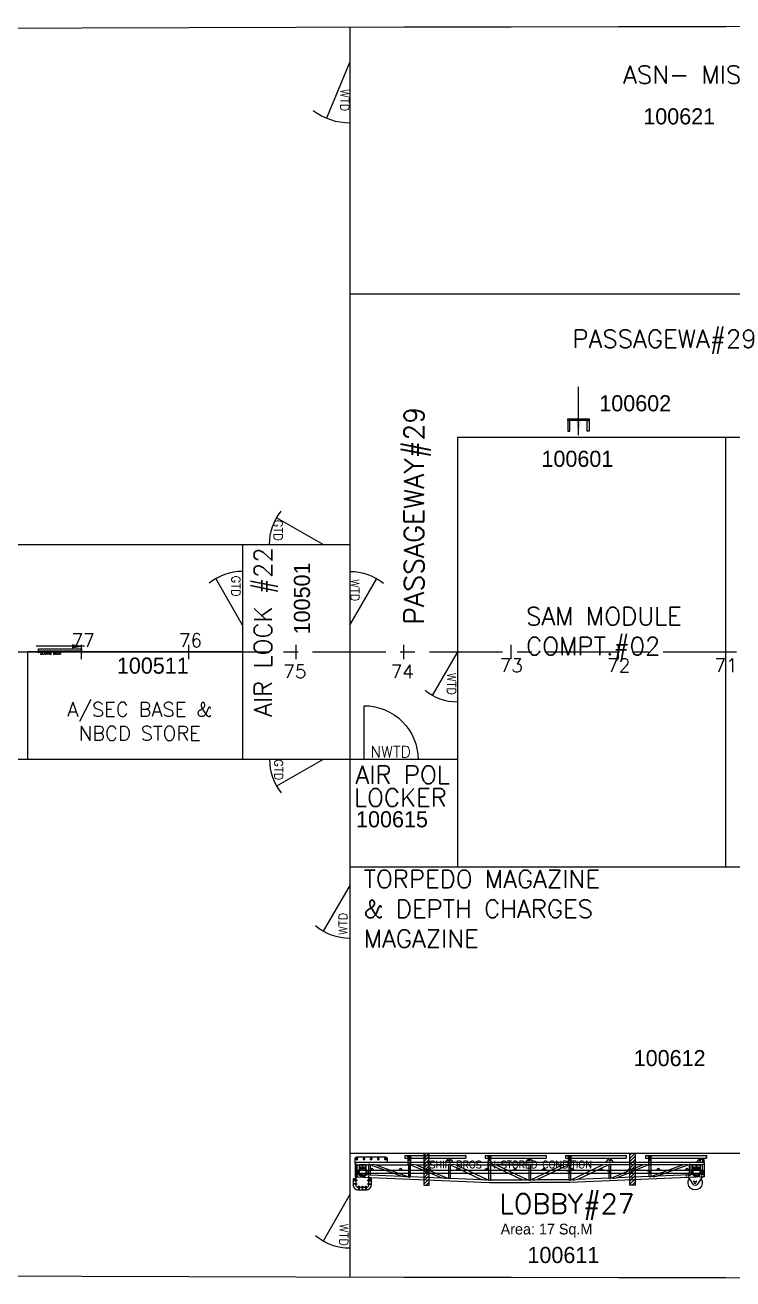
# Model space of a CAD drawing. Header units: inches. Extents: x -439515 to 171412, y -8673 to 415183.
# Drawn here: x 46243 to 54721, y 140830 to 155842 of the extents above; entities that cross this region are included whole.
import ezdxf
from ezdxf.enums import TextEntityAlignment as Align

# ---------------------------------------------------------------- set-up
doc = ezdxf.new("R2010")
doc.units = ezdxf.units.IN
doc.header["$LTSCALE"] = 700
doc.header["$MEASUREMENT"] = 0
for name, pattern in [('ACAD_ISO03W100', [30, 12, -18]), ('ACAD_ISO10W100', [18.5, 12, -3, 0.5, -3]), ('CENTER', [2, 1.25, -0.25, 0.25, -0.25]), ('CONTINU', [0])]:
    doc.linetypes.add(name, pattern=pattern)
for name, color, linetype in [('00', 7, 'Continuous'), ('01', 7, 'Continuous'), ('1 DECK', 7, 'Continuous'), ('CEN', 8, 'CENTER'), ('COMPT.NOS', 4, 'Continuous'), ('COMPTNAME', 7, 'Continuous'), ('DIM', 1, 'Continuous'), ('HATCHES', 7, 'Continuous')]:
    doc.layers.add(name, color=color, linetype=linetype)
doc.styles.add('ROMANS', font='romans')
doc.styles.add('style1', font='romans.shx', dxfattribs={"height": 250})
doc.dimstyles.new('Copy(2) of Standard', dxfattribs={"dimtxt": 200, "dimasz": 150, "dimexe": 25, "dimexo": 25, "dimgap": 50, "dimtad": 2, "dimdec": 0, "dimzin": 0, "dimdsep": 46, "dimtxsty": 'Standard', "dimcen": 0, "dimclrd": 40, "dimclre": 40, "dimadec": 0, "dimazin": 0, "dimtfac": 1, "dimtdec": 0, "dimtmove": 2, "dimatfit": 3, "dimfxl": 1, "dimtolj": 1, "dimtzin": 0, "dimarcsym": 0})
doc.dimstyles.get("Standard").update_dxf_attribs({"dimtxt": 150.18, "dimasz": 200.18, "dimexe": 0.8, "dimexo": 0.625, "dimgap": 0.09, "dimtad": 0, "dimtih": 1, "dimtoh": 1, "dimdec": 0, "dimzin": 0, "dimdsep": 46, "dimtxsty": 'Standard', "dimcen": 8.09, "dimclrd": 40, "dimclre": 40, "dimadec": 0, "dimazin": 0, "dimtfac": 1, "dimtdec": 0, "dimtofl": 0, "dimtmove": 0, "dimatfit": 3, "dimfxl": 1, "dimtolj": 1, "dimtzin": 0, "dimarcsym": 0})

# ---------------------------------------------------------------- blocks, each defined once
blk = doc.blocks.new('DRW', base_point=(42299, 4033))
at = {"linetype": 'Continuous'}
blk.add_line((41799, 4033), (42665, 4533), dxfattribs=at)
blk.add_arc((41799, 4033), 1000, 0, 40, dxfattribs=at)
blk = doc.blocks.new('WT DOORS')
at = {"color": 7}
blk.add_line((30323, -121880), (29948, -121230), dxfattribs=at)
at = {"linetype": 'ByBlock'}
blk.add_arc((30323, -121880), 750, 89.9395, 128.584, dxfattribs=at)
blk = doc.blocks.new('DLN', base_point=(36758, 6815))
at = {"linetype": 'Continuous'}
blk.add_lwpolyline([(37258, 6815), (37258, 7815, 0.414214), (36258, 6815)], format="xyb", dxfattribs=at)
blk = doc.blocks.new('accomdation ladder foldedplan')
h = blk.add_hatch()
h.set_pattern_fill('ANSI31', color=4, scale=10, style=0)
h.set_pattern_definition([(315, (-434254.434, 491442.662), (-22.4506403, -22.4506403), [])])
h.paths.add_polyline_path([(-182915, 123820), (-182840, 123820), (-182840, 123382), (-182915, 123382)])
h = blk.add_hatch()
h.set_pattern_fill('ANSI31', color=4, scale=10, style=0)
h.set_pattern_definition([(315, (-431378.434, 491442.662), (-22.4506403, -22.4506403), [])])
h.paths.add_polyline_path([(-180039, 123820), (-179964, 123820), (-179964, 123382), (-180039, 123382)])
h = blk.add_hatch(color=4)
edge = h.paths.add_edge_path()
edge.add_line((-183827, 123615), (-183827, 123618))
edge.add_arc((-183828, 123618), 1.5, 360, 450)
edge.add_line((-183828, 123619), (-183859, 123619))
edge.add_arc((-183859, 123621), 1.5, 180, 270, ccw=False)
edge.add_line((-183860, 123621), (-183860, 123651))
edge.add_arc((-183862, 123651), 1.5, 360, 450)
edge.add_line((-183862, 123653), (-183865, 123653))
edge.add_line((-183865, 123653), (-183865, 123615))
edge.add_line((-183865, 123615), (-183827, 123615))
h = blk.add_hatch(color=4)
edge = h.paths.add_edge_path()
edge.add_line((-183717, 123615), (-183717, 123618))
edge.add_arc((-183716, 123618), 1.5, -270, -180, ccw=False)
edge.add_line((-183716, 123619), (-183686, 123619))
edge.add_arc((-183686, 123621), 1.5, -90, 0)
edge.add_line((-183684, 123621), (-183684, 123651))
edge.add_arc((-183683, 123651), 1.5, -270, -180, ccw=False)
edge.add_line((-183683, 123653), (-183679, 123653))
edge.add_line((-183679, 123653), (-183679, 123615))
edge.add_line((-183679, 123615), (-183717, 123615))
h = blk.add_hatch(color=4)
edge = h.paths.add_edge_path()
edge.add_line((-183082, 123614), (-183082, 123618))
edge.add_arc((-183083, 123618), 1.5, 360, 450)
edge.add_line((-183083, 123619), (-183113, 123619))
edge.add_arc((-183113, 123621), 1.5, 180, 270, ccw=False)
edge.add_line((-183115, 123621), (-183115, 123651))
edge.add_arc((-183116, 123651), 1.5, 360, 450)
edge.add_line((-183116, 123652), (-183120, 123652))
edge.add_line((-183120, 123652), (-183120, 123614))
edge.add_line((-183120, 123614), (-183082, 123614))
at = {"color": 4}
for p, q in [((-183903, 123813), (-183897, 123807)), ((-183903, 123793), (-183897, 123799)), ((-183853, 123807), (-183897, 123807)), ((-183853, 123799), (-183897, 123799)), ((-183864, 123811), (-183865, 123810)), ((-183864, 123795), (-183865, 123796)), ((-183864, 123811), (-183859, 123811)), ((-183859, 123795), (-183864, 123795)), ((-183859, 123811), (-183858, 123810)), ((-183859, 123795), (-183858, 123796)), ((-183858, 123810), (-183858, 123796)), ((-183836, 123883), (-183830, 123877)), ((-183834, 123844), (-183833, 123845)), ((-183834, 123844), (-183834, 123839)), ((-183834, 123839), (-183833, 123838)), ((-183819, 123838), (-183833, 123838)), ((-183830, 123833), (-183830, 123877)), ((-183830, 123877), (-183822, 123877)), ((-183826, 123830), (-183826, 123885)), ((-183816, 123883), (-183822, 123877)), ((-183822, 123833), (-183822, 123877)), ((-183818, 123844), (-183819, 123845)), ((-183818, 123839), (-183819, 123838)), ((-183818, 123839), (-183818, 123844)), ((-183786, 123883), (-183780, 123877)), ((-183784, 123844), (-183783, 123845)), ((-183784, 123844), (-183784, 123839)), ((-183784, 123839), (-183783, 123838)), ((-183769, 123838), (-183783, 123838)), ((-183780, 123833), (-183780, 123877)), ((-183780, 123877), (-183772, 123877)), ((-183776, 123830), (-183776, 123885)), ((-183766, 123883), (-183772, 123877)), ((-183772, 123833), (-183772, 123877)), ((-183768, 123844), (-183769, 123845)), ((-183768, 123839), (-183769, 123838)), ((-183768, 123839), (-183768, 123844)), ((-183736, 123883), (-183730, 123877)), ((-183734, 123844), (-183733, 123845)), ((-183734, 123839), (-183734, 123844)), ((-183734, 123839), (-183733, 123838)), ((-183719, 123838), (-183733, 123838)), ((-183730, 123833), (-183730, 123877)), ((-183722, 123877), (-183730, 123877)), ((-183726, 123830), (-183726, 123885)), ((-183716, 123883), (-183722, 123877)), ((-183722, 123833), (-183722, 123877)), ((-183718, 123844), (-183719, 123845)), ((-183718, 123839), (-183719, 123838)), ((-183718, 123844), (-183718, 123839)), ((-183702, 123803), (-183647, 123803)), ((-183700, 123807), (-183656, 123807)), ((-183700, 123799), (-183656, 123799)), ((-183693, 123811), (-183694, 123810)), ((-183694, 123810), (-183694, 123796)), ((-183693, 123795), (-183694, 123796)), ((-183688, 123811), (-183693, 123811)), ((-183693, 123795), (-183688, 123795)), ((-183688, 123811), (-183688, 123810)), ((-183688, 123810), (-183688, 123796)), ((-183688, 123795), (-183688, 123796)), ((-183650, 123813), (-183656, 123807)), ((-183656, 123807), (-183656, 123799)), ((-183650, 123793), (-183656, 123799)), ((-182915, 123382), (-182915, 123820)), ((-182915, 123820), (-182840, 123820)), ((-182840, 123820), (-182840, 123382)), ((-180039, 123820, 50), (-180039, 123382, 50)), ((-179964, 123820, 50), (-180039, 123820, 50)), ((-179964, 123382, 50), (-179964, 123820, 50)), ((-179221, 123712), (-179160, 123805)), ((-179027, 123704), (-179093, 123805)), ((-183903, 123763), (-183897, 123757)), ((-183903, 123743), (-183897, 123749)), ((-183878, 123733), (-183903, 123733)), ((-183853, 123757), (-183897, 123757)), ((-183853, 123749), (-183897, 123749)), ((-183878, 123703), (-182000, 123784)), ((-183878, 123515), (-183878, 123703)), ((-183865, 123685), (-183878, 123684)), ((-183864, 123761), (-183865, 123760)), ((-183864, 123745), (-183865, 123746)), ((-183865, 123653), (-179018, 123653)), ((-183864, 123761), (-183859, 123761)), ((-183859, 123745), (-183864, 123745)), ((-183859, 123761), (-183858, 123760)), ((-183859, 123745), (-183858, 123746)), ((-183858, 123760), (-183858, 123746)), ((-183852, 123666), (-183692, 123673)), ((-183852, 123534), (-183852, 123666)), ((-183702, 123753), (-183647, 123753)), ((-183700, 123757), (-183656, 123757)), ((-183700, 123749), (-183656, 123749)), ((-183693, 123761), (-183694, 123760)), ((-183694, 123760), (-183694, 123746)), ((-183693, 123745), (-183694, 123746)), ((-183688, 123761), (-183693, 123761)), ((-183693, 123745), (-183688, 123745)), ((-183692, 123534), (-183692, 123673)), ((-183688, 123761), (-183688, 123760)), ((-183688, 123760), (-183688, 123746)), ((-183688, 123745), (-183688, 123746)), ((-183675, 123733), (-183650, 123733)), ((-183667, 123674), (-183231, 123693)), ((-183667, 123534), (-183667, 123674)), ((-183662, 123534), (-183224, 123695)), ((-183650, 123763), (-183656, 123757)), ((-183656, 123757), (-183656, 123749)), ((-183650, 123743), (-183656, 123749)), ((-183585, 123534), (-183143, 123697)), ((-183143, 123697), (-183133, 123697)), ((-183132, 123534), (-183133, 123697)), ((-183120, 123515), (-183120, 123717)), ((-183107, 123698), (-182670, 123717)), ((-183107, 123534), (-183107, 123698)), ((-183102, 123534), (-182664, 123719)), ((-183025, 123534), (-182584, 123721)), ((-182584, 123721), (-182572, 123721)), ((-182572, 123534), (-182572, 123721)), ((-182547, 123722), (-182110, 123741)), ((-182547, 123534), (-182547, 123722)), ((-182542, 123534), (-182105, 123743)), ((-182465, 123534), (-182024, 123745)), ((-182024, 123745), (-182012, 123745)), ((-182012, 123534), (-182012, 123745)), ((-182000, 123784), (-181440, 123784)), ((-181987, 123534), (-181987, 123746)), ((-181987, 123746), (-181539, 123745)), ((-181982, 123534), (-181539, 123745)), ((-181905, 123534), (-181462, 123745)), ((-181462, 123745), (-181452, 123745)), ((-181452, 123534), (-181452, 123745)), ((-180880, 123784), (-181440, 123784)), ((-181427, 123534), (-181427, 123746)), ((-181417, 123745), (-181427, 123745)), ((-180974, 123534), (-181417, 123745)), ((-180892, 123746), (-181340, 123745)), ((-180897, 123534), (-181340, 123745)), ((-180892, 123534), (-180892, 123746)), ((-179002, 123703), (-180879, 123784)), ((-180867, 123534), (-180867, 123745)), ((-180855, 123745), (-180867, 123745)), ((-180414, 123534), (-180855, 123745)), ((-180337, 123534), (-180774, 123743)), ((-180332, 123722), (-180769, 123741)), ((-180332, 123534), (-180332, 123722)), ((-180307, 123534), (-180307, 123721)), ((-180295, 123721), (-180307, 123721)), ((-179854, 123534), (-180295, 123721)), ((-179777, 123534), (-180215, 123719)), ((-179772, 123698), (-180209, 123717)), ((-179772, 123534), (-179772, 123698)), ((-179736, 123697), (-179747, 123697)), ((-179747, 123534), (-179747, 123697)), ((-179294, 123534), (-179736, 123697)), ((-179217, 123534), (-179655, 123695)), ((-179212, 123674), (-179648, 123693)), ((-179212, 123534), (-179212, 123674)), ((-179027, 123666), (-179187, 123673)), ((-179187, 123534), (-179187, 123673)), ((-179027, 123534), (-179027, 123666)), ((-179027, 123534), (-179027, 123666)), ((-179002, 123534), (-179002, 123703)), ((-179002, 123496), (-179002, 123685)), ((-183878, 123515), (-183878, 123451)), ((-183878, 123496), (-179002, 123496)), ((-183860, 123612), (-183860, 123615)), ((-183860, 123612), (-179019, 123612)), ((-183853, 123451), (-183848, 123446)), ((-183852, 123534), (-183692, 123534)), ((-183750, 123449), (-183753, 123451)), ((-183667, 123534), (-183662, 123534)), ((-183585, 123534), (-183132, 123534)), ((-183428, 123451), (-183428, 123496)), ((-183180, 123443), (-182335, 123443)), ((-183180, 123405), (-183180, 123443)), ((-183134, 123464), (-183134, 123443)), ((-183107, 123534), (-183102, 123534)), ((-183106, 123464), (-183106, 123443)), ((-183025, 123534), (-182572, 123534)), ((-182609, 123496), (-182575, 123453)), ((-182547, 123534), (-182542, 123534)), ((-182509, 123496), (-182544, 123453)), ((-182465, 123534), (-182012, 123534)), ((-182335, 123443), (-182329, 123443)), ((-182329, 123405), (-182329, 123443)), ((-182060, 123405), (-182060, 123443)), ((-182060, 123443), (-181215, 123443)), ((-182014, 123464), (-182014, 123443)), ((-181987, 123534), (-181982, 123534)), ((-181986, 123464), (-181986, 123443)), ((-181905, 123534), (-181452, 123534)), ((-181489, 123496), (-181455, 123453)), ((-180974, 123534), (-181427, 123534)), ((-181389, 123496), (-181424, 123453)), ((-181215, 123443), (-181209, 123443)), ((-181209, 123405), (-181209, 123443)), ((-180940, 123443), (-180095, 123443)), ((-180940, 123405), (-180940, 123443)), ((-180892, 123534), (-180897, 123534)), ((-180894, 123464), (-180894, 123443)), ((-180414, 123534), (-180867, 123534)), ((-180866, 123464), (-180866, 123443)), ((-180369, 123496), (-180335, 123453)), ((-180332, 123534), (-180337, 123534)), ((-179854, 123534), (-180307, 123534)), ((-180269, 123496), (-180304, 123453)), ((-180095, 123443), (-180089, 123443)), ((-180089, 123405), (-180089, 123443)), ((-179820, 123443), (-178975, 123443)), ((-179820, 123405), (-179820, 123443)), ((-179772, 123534), (-179777, 123534)), ((-179774, 123464), (-179774, 123443)), ((-179294, 123534), (-179747, 123534)), ((-179746, 123464), (-179746, 123443)), ((-179212, 123534), (-179217, 123534)), ((-179027, 123534), (-179187, 123534)), ((-179102, 123496), (-179069, 123461)), ((-179018, 123456), (-179058, 123456)), ((-179019, 123612), (-179019, 123615)), ((-179002, 123496), (-179002, 123472)), ((-178975, 123443), (-178969, 123443)), ((-178975, 123405), (-178975, 123443)), ((-178969, 123405), (-178969, 123443)), ((-183853, 123426), (-183453, 123426)), ((-183180, 123405), (-182335, 123405)), ((-182329, 123405), (-182335, 123405)), ((-182060, 123405), (-181215, 123405)), ((-181209, 123405), (-181215, 123405)), ((-180940, 123405), (-180095, 123405)), ((-180089, 123405), (-180095, 123405)), ((-179820, 123405), (-178975, 123405)), ((-178969, 123405), (-178975, 123405))]:
    blk.add_line(p, q, dxfattribs=at)
at = {"color": 4, "linetype": 'ACAD_ISO10W100', "ltscale": 0.2}
for p, q in [((-183869, 123450), (-183837, 123450)), ((-183853, 123434), (-183853, 123466)), ((-183769, 123450), (-183737, 123450)), ((-183753, 123434), (-183753, 123466)), ((-183753, 123434), (-183753, 123466)), ((-183669, 123450), (-183637, 123450)), ((-183653, 123434), (-183653, 123466)), ((-183569, 123450), (-183537, 123450)), ((-183553, 123434), (-183553, 123466)), ((-183469, 123450), (-183437, 123450)), ((-183453, 123434), (-183453, 123466))]:
    blk.add_line(p, q, dxfattribs=at)
at = {"color": 4}
for points in [[(-183903, 123733), (-183903, 123818, -0.414214), (-183838, 123883), (-183715, 123883, -0.414214), (-183650, 123818), (-183650, 123733)], [(-183868, 123684), (-183868, 123818, -0.414214), (-183838, 123848), (-183715, 123848, -0.414214), (-183685, 123818), (-183685, 123692)], [(-183827, 123615), (-183827, 123618, 0.414214), (-183828, 123619), (-183859, 123619, -0.414214), (-183860, 123621), (-183860, 123651, 0.414214), (-183862, 123653), (-183865, 123653), (-183865, 123615), (-183827, 123615)], [(-180917, 123615), (-180917, 123618, -0.414214), (-180916, 123619), (-180886, 123619, 0.414214), (-180884, 123621), (-180884, 123651, -0.414214), (-180883, 123653), (-180879, 123653), (-180879, 123615), (-180917, 123615)], [(-180357, 123615), (-180357, 123618, -0.414214), (-180356, 123619), (-180326, 123619, 0.414214), (-180324, 123621), (-180324, 123651, -0.414214), (-180323, 123653), (-180319, 123653), (-180319, 123615), (-180357, 123615)], [(-179797, 123615), (-179797, 123618, -0.414214), (-179796, 123619), (-179766, 123619, 0.414214), (-179764, 123621), (-179764, 123651, -0.414214), (-179763, 123653), (-179759, 123653), (-179759, 123615), (-179797, 123615)], [(-179052, 123615), (-179052, 123618, -0.414214), (-179051, 123619), (-179021, 123619, 0.414214), (-179019, 123621), (-179019, 123651, -0.414214), (-179018, 123653), (-179014, 123653), (-179014, 123615), (-179052, 123615)], [(-183667, 123608), (-183665, 123611, -0.414214), (-183662, 123611), (-183641, 123589, 0.414214), (-183639, 123589), (-183617, 123611, -0.414214), (-183615, 123611), (-183613, 123608), (-183640, 123581), (-183667, 123608)], [(-183267, 123608), (-183265, 123611, -0.414214), (-183262, 123611), (-183241, 123589, 0.414214), (-183239, 123589), (-183217, 123611, -0.414214), (-183215, 123611), (-183213, 123608), (-183240, 123581), (-183267, 123608)], [(-183140, 123424), (-183140, 123529, -0.414214), (-183135, 123534), (-183105, 123534, -0.414214), (-183100, 123529), (-183100, 123424)], [(-182867, 123608), (-182865, 123611, -0.414214), (-182862, 123611), (-182841, 123589, 0.414214), (-182839, 123589), (-182817, 123611, -0.414214), (-182815, 123611), (-182813, 123608), (-182840, 123581), (-182867, 123608)], [(-182467, 123608), (-182465, 123611, -0.414214), (-182462, 123611), (-182441, 123589, 0.414214), (-182439, 123589), (-182417, 123611, -0.414214), (-182415, 123611), (-182413, 123608), (-182440, 123581), (-182467, 123608)], [(-182067, 123608), (-182065, 123611, -0.414214), (-182062, 123611), (-182041, 123589, 0.414214), (-182039, 123589), (-182017, 123611, -0.414214), (-182015, 123611), (-182013, 123608), (-182040, 123581), (-182067, 123608)], [(-182020, 123424), (-182020, 123529, -0.414214), (-182015, 123534), (-181985, 123534, -0.414214), (-181980, 123529), (-181980, 123424)], [(-181667, 123608), (-181665, 123611, -0.414214), (-181662, 123611), (-181641, 123589, 0.414214), (-181639, 123589), (-181617, 123611, -0.414214), (-181615, 123611), (-181613, 123608), (-181640, 123581), (-181667, 123608)], [(-181267, 123608), (-181265, 123611, -0.414214), (-181262, 123611), (-181241, 123589, 0.414214), (-181239, 123589), (-181217, 123611, -0.414214), (-181215, 123611), (-181213, 123608), (-181240, 123581), (-181267, 123608)], [(-180900, 123424), (-180900, 123529, -0.414214), (-180895, 123534), (-180865, 123534, -0.414214), (-180860, 123529), (-180860, 123424)], [(-180867, 123608), (-180865, 123611, -0.414214), (-180862, 123611), (-180841, 123589, 0.414214), (-180839, 123589), (-180817, 123611, -0.414214), (-180815, 123611), (-180813, 123608), (-180840, 123581), (-180867, 123608)], [(-180467, 123608), (-180465, 123611, -0.414214), (-180462, 123611), (-180441, 123589, 0.414214), (-180439, 123589), (-180417, 123611, -0.414214), (-180415, 123611), (-180413, 123608), (-180440, 123581), (-180467, 123608)], [(-180067, 123608), (-180065, 123611, -0.414214), (-180062, 123611), (-180041, 123589, 0.414214), (-180039, 123589), (-180017, 123611, -0.414214), (-180015, 123611), (-180013, 123608), (-180040, 123581), (-180067, 123608)], [(-179780, 123424), (-179780, 123529, -0.414214), (-179775, 123534), (-179745, 123534, -0.414214), (-179740, 123529), (-179740, 123424)], [(-179667, 123608), (-179665, 123611, -0.414214), (-179662, 123611), (-179641, 123589, 0.414214), (-179639, 123589), (-179617, 123611, -0.414214), (-179615, 123611), (-179613, 123608), (-179640, 123581), (-179667, 123608)], [(-179267, 123608), (-179265, 123611, -0.414214), (-179262, 123611), (-179241, 123589, 0.414214), (-179239, 123589), (-179217, 123611, -0.414214), (-179215, 123611), (-179213, 123608), (-179240, 123581), (-179267, 123608)]]:
    blk.add_lwpolyline(points, format="xyb", dxfattribs=at)
for points in [[(-183868, 123815), (-183865, 123815), (-183865, 123790), (-183868, 123790)], [(-183839, 123848), (-183839, 123845), (-183814, 123845), (-183814, 123848)], [(-183789, 123848), (-183789, 123845), (-183764, 123845), (-183764, 123848)], [(-183714, 123848), (-183714, 123845), (-183739, 123845), (-183739, 123848)], [(-183685, 123815), (-183688, 123815), (-183688, 123790), (-183685, 123790)], [(-183868, 123765), (-183865, 123765), (-183865, 123740), (-183868, 123740)], [(-183685, 123765), (-183688, 123765), (-183688, 123740), (-183685, 123740)]]:
    blk.add_lwpolyline(points, close=True, dxfattribs=at)
for points in [[(-183815, 123610), (-183729, 123610, -0.414214), (-183722, 123603), (-183722, 123541, -0.414214), (-183729, 123534), (-183815, 123534, -0.414214), (-183822, 123541), (-183822, 123603, -0.414214)], [(-179064, 123610), (-179150, 123610, 0.414214), (-179157, 123603), (-179157, 123541, 0.414214), (-179150, 123534), (-179064, 123534, 0.414214), (-179057, 123541), (-179057, 123603, 0.414214)]]:
    blk.add_lwpolyline(points, format="xyb", close=True, dxfattribs=at)
for points in [[(-183778, 123553), (-183778, 123591)], [(-183766, 123591), (-183766, 123553)], [(-179113, 123591), (-179113, 123553)], [(-179101, 123553), (-179101, 123591)]]:
    blk.add_lwpolyline(points, dxfattribs=at)
for centre, radius in [((-179127, 123784), 12.5), ((-183859, 123684), 19), ((-183772, 123635), 62), ((-183772, 123635), 50), ((-179233, 123695), 19), ((-179107, 123635), 62), ((-179107, 123635), 50), ((-179145, 123767), 4), ((-179109, 123767), 4), ((-179021, 123685), 19), ((-183853, 123451), 12.5), ((-183804, 123572), 7.5), ((-183753, 123451), 12.5), ((-183740, 123572), 7.5), ((-183653, 123451), 12.5), ((-183553, 123451), 12.5), ((-183453, 123451), 12.5), ((-183120, 123464), 7.5), ((-183120, 123464), 7.5), ((-182559, 123466), 12.5), ((-182000, 123464), 7.5), ((-182000, 123464), 7.5), ((-181439, 123466), 12.5), ((-180880, 123464), 7.5), ((-180880, 123464), 7.5), ((-180319, 123466), 12.5), ((-179760, 123464), 7.5), ((-179760, 123464), 7.5), ((-179139, 123572), 7.5), ((-179075, 123572), 7.5), ((-179058, 123472), 8.5), ((-179018, 123472), 8.5), ((-183120, 123424), 7.5), ((-182000, 123424), 7.5), ((-180880, 123424), 7.5), ((-179760, 123424), 7.5)]:
    blk.add_circle(centre, radius, dxfattribs=at)
for centre, radius, start, end in [((-183861, 123803), 9.32, 334.5877, 25.4123), ((-183826, 123841), 9.32, 244.5877, 295.4123), ((-183776, 123841), 9.32, 244.5877, 295.4123), ((-183726, 123841), 9.32, 244.5877, 295.4123), ((-183691, 123803), 9.32, 154.5877, 205.4123), ((-183690, 123809), 2.08, 286.2602, 73.7398), ((-183694, 123803), 6.08, 318.8879, 41.1121), ((-183690, 123797), 2.08, 286.2602, 73.7398), ((-179127, 123784), 100, 326.8584, 213.1416), ((-179127, 123784), 40, 33.2802, 146.7198), ((-183865, 123661), 13.4, 20.2795, 163.499), ((-183861, 123753), 9.32, 334.5877, 25.4123), ((-183691, 123753), 9.32, 154.5877, 205.4123), ((-183679, 123669), 13.4, 20.8434, 164.0682), ((-183182, 123573), 129, 72.7952, 112.4222), ((-183120, 123693), 13.4, 20.2795, 163.499), ((-182622, 123600), 126, 72.585, 112.6438), ((-182559, 123717), 13.4, 20.2795, 163.499), ((-182062, 123626), 124, 72.42, 112.8196), ((-181999, 123741), 13.4, 20.2795, 163.499), ((-181501, 123618), 133, 72.9869, 106.8411), ((-181439, 123741), 13.4, 20.2795, 163.499), ((-181379, 123618), 133, 73.1589, 107.0131), ((-180880, 123741), 13.4, 16.501, 159.7205), ((-180817, 123626), 124, 67.1804, 107.58), ((-180320, 123717), 13.4, 16.501, 159.7205), ((-180258, 123600), 126, 67.3562, 107.415), ((-179759, 123693), 13.4, 16.501, 159.7205), ((-179697, 123573), 129, 67.5778, 107.2048), ((-179200, 123669), 13.4, 15.9318, 159.1566), ((-179014, 123661), 13.4, 16.501, 159.7205), ((-183865, 123538), 13.4, 198.3607, 341.6393), ((-183853, 123451), 25, 180, 270), ((-183772, 123591), 6, 0, 180), ((-183772, 123553), 6, 180, 0), ((-183680, 123538), 13.4, 198.3607, 341.6393), ((-183624, 123645), 118, 251.0746, 288.9254), ((-183453, 123451), 25, 270, 0), ((-183120, 123464), 14, 0, 180), ((-183120, 123538), 13.4, 198.3607, 341.6393), ((-183064, 123645), 118, 251.0746, 288.9254), ((-182559, 123466), 20, 218.9767, 321.0233), ((-182560, 123538), 13.4, 198.3607, 341.6393), ((-182504, 123645), 118, 251.0746, 288.9254), ((-182000, 123464), 14, 0, 180), ((-182000, 123538), 13.4, 198.3607, 341.6393), ((-181944, 123645), 118, 251.0746, 288.9254), ((-181439, 123466), 20, 218.9767, 321.0233), ((-181440, 123538), 13.4, 198.3607, 341.6393), ((-180935, 123645), 118, 251.0746, 288.9254), ((-180880, 123464), 14, 0, 180), ((-180880, 123538), 13.4, 198.3607, 341.6393), ((-180375, 123645), 118, 251.0746, 288.9254), ((-180319, 123466), 20, 218.9767, 321.0233), ((-180320, 123538), 13.4, 198.3607, 341.6393), ((-179815, 123645), 118, 251.0746, 288.9254), ((-179760, 123464), 14, 0, 180), ((-179760, 123538), 13.4, 198.3607, 341.6393), ((-179255, 123645), 118, 251.0746, 288.9254), ((-179200, 123538), 13.4, 198.3607, 341.6393), ((-179107, 123591), 6, 0, 180), ((-179107, 123553), 6, 180, 0), ((-179058, 123472), 16, 222.7729, 270), ((-179014, 123538), 13.4, 198.3607, 341.6393), ((-179018, 123472), 16, 270, 0), ((-183120, 123424), 20, 180, 0), ((-182000, 123424), 20, 180, 0), ((-180880, 123424), 20, 180, 0), ((-179760, 123424), 20, 180, 0)]:
    blk.add_arc(centre, radius, start, end, dxfattribs=at)
at = {"layer": 'CEN', "color": 4, "ltscale": 0.5}
blk.add_line((-183865, 123685), (-183865, 123515), dxfattribs=at)
at = {"layer": 'DIM', "color": 4, "linetype": 'ACAD_ISO03W100', "ltscale": 0.3}
blk.add_line((-181905, 123528), (-181452, 123528), dxfattribs=at)
at = {"layer": 'DIM', "color": 4, "linetype": 'ACAD_ISO03W100', "ltscale": 0.05}
blk.add_circle((-183859, 123684), 13.1, dxfattribs=at)
blk = doc.blocks.new('fghghj')
at = {"color": 3, "linetype": 'Continuous'}
blk.add_lwpolyline([(318315, -37952), (318615, -37952), (318615, -37927), (318315, -37927)], close=True, dxfattribs=at)
at = {"layer": '00', "color": 3}
for points in [[(318345, -38102), (318345, -37952), (318315, -37952), (318315, -38102)], [(318585, -38102), (318585, -37952), (318615, -37952), (318615, -38102)]]:
    blk.add_lwpolyline(points, close=True, dxfattribs=at)
at = {"layer": '01', "color": 4, "linetype": 'ByBlock'}
blk.add_line((318615, -37927), (318615, -37927), dxfattribs=at)
blk.add_line((318615, -37927), (318615, -37927), dxfattribs=at)

msp = doc.modelspace()

# ---------------------------------------------------------------- hatches: boundary and pattern name
at = {"linetype": 'ByBlock', "lineweight": -2, "ltscale": 0.2}
h = msp.add_hatch(color=0, dxfattribs=at)
edge = h.paths.add_edge_path()
edge.add_arc((46919.2, 148335.9), 8.39, 0, 360)

# ---------------------------------------------------------------- linework, layer by layer
at = {"color": 7}
for p, q in [((50134.3, 155817.6), (50134.3, 140854.1)), ((35344.6, 149621.9), (50134.3, 149621.9)), ((48848.2, 149621.9), (48848.2, 147049.8)), ((51420.4, 147049.8), (35344.6, 147049.8)), ((50134.4, 145763.7), (59351.1, 145763.7))]:
    msp.add_line(p, q, dxfattribs=at)
msp.add_line((50134.2, 154355), (50134.3, 153154.9))
msp.add_line((50134.2, 154355), (50134.3, 153154.9))
msp.add_line((50134.2, 154355), (50134.3, 153154.9))
msp.add_line((50134.2, 154355), (50134.3, 153154.9))
msp.add_line((50134.2, 154355), (50134.3, 153154.9))
msp.add_line((50134.2, 154355), (50134.3, 153154.9))
at = {"ltscale": 0.001}
msp.add_line((50134.3, 152622.7), (59779.8, 152622.7), dxfattribs=at)
msp.add_line((50134.3, 152622.7), (59779.8, 152622.7), dxfattribs=at)
at = {"linetype": 'ByBlock'}
msp.add_line((51420.4, 150908), (51420.4, 145763.7), dxfattribs=at)
at = {"linetype": 'CONTINU'}
msp.add_line((48848.2, 148335.9), (46276.1, 148335.9), dxfattribs=at)
at = {"color": 5}
for p, q in [((46919.2, 148250.1), (46919.2, 148421.6)), ((48205.2, 148250.1), (48205.2, 148421.6)), ((49491.3, 148250.1), (49491.3, 148421.6)), ((50777.3, 148250.1), (50777.3, 148421.6)), ((52063.4, 148250.1), (52063.4, 148421.6)), ((53349.5, 148250.1), (53349.5, 148421.6)), ((54635.5, 148250.1), (54635.5, 148421.6))]:
    msp.add_line(p, q, dxfattribs=at)
at = {"color": 5, "linetype": 'CENTER'}
msp.add_lwpolyline([(13286.9, 148335.9), (107364.1, 148335.9), (150796.5, 148335.9)], dxfattribs=at)
msp.add_lwpolyline([(46276.1, 147049.8), (46276.1, 148335.9), (48848.2, 148335.9)])
at = {"color": 0, "linetype": 'ByBlock', "lineweight": -2, "ltscale": 0.2}
msp.add_lwpolyline([(46404.5, 148375.1), (46919, 148375.1), (46919, 148344.3), (46404.5, 148344.3)], close=True, dxfattribs=at)
at = {"color": 7}
msp.add_lwpolyline([(50134.3, 142334.2), (58493.7, 142334.2)], dxfattribs=at)
at = {"color": 0, "linetype": 'ByBlock', "lineweight": -2, "ltscale": 0.2}
msp.add_circle((46404.5, 148335.9), 8.39, dxfattribs=at)
at = {"layer": '00'}
msp.add_line((50134.3, 152622.7), (50134.3, 151122.3), dxfattribs=at)
msp.add_lwpolyline([(51420.4, 150908), (58493.7, 150908)], dxfattribs=at)
at = {"layer": '01'}
msp.add_line((50134.3, 155400.6), (49852.7, 154728.5), dxfattribs=at)
at = {"layer": '01', "linetype": 'ByBlock'}
msp.add_line((54635.5, 145763.7), (54635.5, 150908), dxfattribs=at)
at = {"layer": '01'}
msp.add_arc((50134.3, 155400.6), 728.8, 232.8164, 270, dxfattribs=at)
at = {"layer": '1 DECK'}
for points in [[(45633.1, 155803, 0), (46919.2, 155807.9, 0), (48205.2, 155812, 0), (49491.3, 155815.9, 0), (50777.3, 155819.3, 0), (52063.4, 155822.6, 0), (53349.5, 155824.9, 0), (54635.5, 155826.3, 0), (55921.6, 155827.9, 0), (57207.7, 155830.4, 0), (58493.7, 155832.9, 0), (59779.8, 155834.7, 0), (61065.8, 155835.7, 0), (62351.9, 155836.9, 0), (63638, 155838.7, 0), (64924, 155840.7, 0), (66210.1, 155841.8, 0)], [(45633.1, 140868.7, 0), (46919.2, 140863.9, 0), (48205.2, 140859.7, 0), (49491.3, 140855.8, 0), (50777.3, 140852.4, 0), (52063.4, 140849.2, 0), (53349.5, 140846.9, 0), (54635.5, 140845.4, 0), (55921.6, 140843.8, 0), (57207.7, 140841.4, 0), (58493.7, 140838.8, 0), (59779.8, 140837, 0), (61065.8, 140836, 0), (62351.9, 140834.8, 0), (63638, 140833, 0), (64924, 140831, 0), (66210.1, 140829.9, 0)]]:
    msp.add_polyline3d(points, dxfattribs=at)

# ---------------------------------------------------------------- block references
at = {"color": 5, "linetype": 'Continuous', "xscale": -0.8573749999999999, "yscale": 0.8573749999999999, "zscale": 0.8573749999999999}
for p in [(325915.6, 183646), (325915.6, 183646), (325915.6, 183645.9), (325915.6, 183645.9), (325915.6, 183645.9), (325915.6, 183645.9), (325915.6, 183645.9), (325915.6, 183645.9), (325915.6, 183645.9), (325915.6, 183645.9), (325915.6, 183645.9), (325915.6, 183645.9), (325915.6, 183645.7), (325915.6, 183645.7)]:
    msp.add_blockref('fghghj', p, dxfattribs=at)
at = {"color": 2, "yscale": 0.8573749999999999, "zscale": 0.8573749999999999, "rotation": 90}
for p, xscale in [((-54683.8, 175619.9), -0.8573749999999999), ((-54683.8, 121051.8), 0.8573749999999999)]:
    msp.add_blockref('WT DOORS', p, dxfattribs=dict(at, xscale=xscale))
at = {"color": 2, "yscale": 0.8573749999999999, "zscale": 0.8573749999999999}
for p, xscale in [((22850.3, 253154), 0.8573749999999999), ((76132.3, 253154), -0.8573749999999999)]:
    msp.add_blockref('WT DOORS', p, dxfattribs=dict(at, xscale=xscale))
for name, p, xscale, yscale, zscale, rotation in [('DRW', (51420.4, 148035.8), -0.6001625000598868, 0.6001624999600753, 0.6001624999999999, 90), ('DLN', (50627.5, 147050), -0.6430312500151776, 0.6430312499999998, 0.6430312499999998, 0.0302879594627914), ('DRW', (50134.4, 145227.9), -0.6430312499999998, 0.6430312499999998, 0.6430312499999998, 90), ('DRW', (50134.3, 141518.6), -0.6430312499999998, 0.6430312499999998, 0.6430312499999998, 90)]:
    msp.add_blockref(name, p, dxfattribs=dict(xscale=xscale, yscale=yscale, zscale=zscale, rotation=rotation))
at = {"layer": '01', "color": 1, "linetype": 'ByBlock', "xscale": -0.8573749999999999, "yscale": 0.8573749999999999, "zscale": 0.8573749999999999, "rotation": 180}
msp.add_blockref('accomdation ladder foldedplan', (207846.9, 248112.1), dxfattribs=at)

# ---------------------------------------------------------------- texts
at = {"color": 7, "style": 'ROMANS'}
for s, rotation, p in [('WTD', 270, (50020.9, 155076.1)), ('GTD', 270, (49223.2, 149919.2)), ('GTD', 270, (48716.7, 149251.1)), ('WTD', 270, (50143.1, 149209.5)), ('WTD', 270, (51299.7, 148085.9)), ('GTD', 270, (49228.5, 147052.5)), ('WTD', 90, (50100.6, 144948.7)), ('WTD', 270, (50009.4, 141490.7))]:
    msp.add_text(s, height=101.6, rotation=rotation, dxfattribs=at).set_placement(p)
for s, p in [('77', (46937.6, 148393.6)), ('76', (48223.7, 148393.6)), ('75', (49473.8, 148022.1)), ('74', (50759.9, 148022.1))]:
    msp.add_text(s, height=162.04, dxfattribs=at).set_placement(p, align=Align.CENTER)
for s, height, p in [('SLIDING DOOR', 27.094, (46422.1, 148305.7)), ('SLIDING DOOR', 27.094, (46422.1, 148305.7)), ('NWTD', 135.47, (50380.6, 147074.4, 0))]:
    msp.add_text(s, height=height, dxfattribs=at).set_placement(p)
for s, p in [('73', (52066, 148175.4)), ('72', (53352.1, 148175.4)), ('71', (54638.1, 148175.4))]:
    msp.add_text(s, height=162.04, dxfattribs=at).set_placement(p, align=Align.MIDDLE)
at = {"attachment_point": 1}
for s, insert, char_height, width in [('{\\Fromans.shx|c0;SHIP BROS IN STORED CONDITION}', (51084.5, 142242.3), 85.738, 2642.62), ('Area: 17 Sq.M', (51938.4, 141490.9), 128.606, 1791.914)]:
    msp.add_mtext(s, dxfattribs=dict(at, insert=insert, char_height=char_height, width=width))
at = {"layer": 'COMPT.NOS', "color": 4, "linetype": 'ByBlock', "char_height": 192.91, "width": 1570.243, "attachment_point": 1}
for s, insert in [('100621', (53647, 154845.6)), ('100602', (53120.2, 151410.4)), ('100601', (52427.1, 150745.6)), ('100511', (47342.2, 148269.2)), ('100615', (50206.9, 146429.7)), ('100612', (53532.1, 143570.2)), ('100611', (52259.6, 141213.1))]:
    msp.add_mtext(s, dxfattribs=dict(at, insert=insert))
at = {"layer": 'COMPT.NOS', "color": 4, "linetype": 'ByBlock', "insert": (49462.1, 148546.8), "char_height": 192.91, "width": 1570.243, "attachment_point": 1, "rotation": 90}
msp.add_mtext('100501', dxfattribs=at)
at = {"layer": 'COMPTNAME', "color": 1, "style": 'style1'}
msp.add_text('ASN- MISSILE MAG. ', height=214.344, dxfattribs=at).set_placement((56372.7, 155140.6), align=Align.RIGHT)
at = {"layer": 'COMPTNAME', "color": 42, "style": 'style1'}
msp.add_text('AIR LOCK #22', height=214.344, rotation=90, dxfattribs=at).set_placement((49199.3, 149589.6), align=Align.RIGHT)
at = {"layer": 'COMPTNAME', "color": 7, "linetype": 'ByBlock', "style": 'style1'}
for s, p in [('AIR POL ', (50200.9, 146758.9)), ('LOCKER', (50182.6, 146485.4))]:
    msp.add_text(s, height=214.34, dxfattribs=at).set_placement(p)
at = {"layer": 'COMPTNAME', "color": 7, "attachment_point": 1}
for s, insert, char_height, width, style in [('PASSAGEWA#29', (52799.2, 152192.6), 214.344, 2357.781, 'style1'), ('SAM MODULE COMPT.#02', (52243.4, 148870.8), 214.344, 2498.565, 'style1'), ('LOBBY#27', (51924.7, 141847.1), 235.78, 2038.171, 'ROMANS')]:
    msp.add_mtext(s, dxfattribs=dict(at, insert=insert, char_height=char_height, width=width, style=style))
at = {"layer": 'COMPTNAME', "color": 7, "insert": (50782.2, 148664.1), "char_height": 235.778, "width": 2393.41, "attachment_point": 1, "rotation": 90, "style": 'ROMANS'}
msp.add_mtext('PASSAGEWAY#29', dxfattribs=at)
at = {"layer": 'COMPTNAME', "color": 42, "insert": (47616.6, 147504.6), "char_height": 171.475, "width": 2448.663, "attachment_point": 5, "style": 'style1'}
msp.add_mtext('A/SEC BASE &\\PNBCD STORE  ', dxfattribs=at)
at = {"layer": 'COMPTNAME', "insert": (50298.3, 145725.6), "char_height": 214.344, "width": 3527.939, "attachment_point": 1, "style": 'style1'}
msp.add_mtext('\\pt3435.7;TORPEDO MAGAZINE  & DEPTH CHARGES MAGAZINE', dxfattribs=at)

# ---------------------------------------------------------------- leaders
at = {"color": 3}
for points in [[(52870.9, 150933.9), (52870.9, 151511.6)], [(52870.9, 150933.9), (52870.9, 151511.6)], [(52870.9, 150933.9), (52870.9, 151511.6)], [(52870.9, 150934), (52870.9, 151511.6)], [(52870.9, 150933.9), (52870.9, 151511.6)], [(52870.9, 150933.9), (52870.9, 151511.6)], [(52870.9, 150933.8), (52870.9, 151511.4)]]:
    msp.add_leader(points, dimstyle='Standard', dxfattribs=at)
at = {"layer": 'HATCHES', "lineweight": -2}
msp.add_leader([(46954.6, 148404.1), (46377, 148404.1)], dimstyle='Copy(2) of Standard', dxfattribs=at)
msp.add_leader([(46954.6, 148404.1), (46377, 148404.1)], dimstyle='Copy(2) of Standard', dxfattribs=at)

doc.saveas('drawing.dxf')
